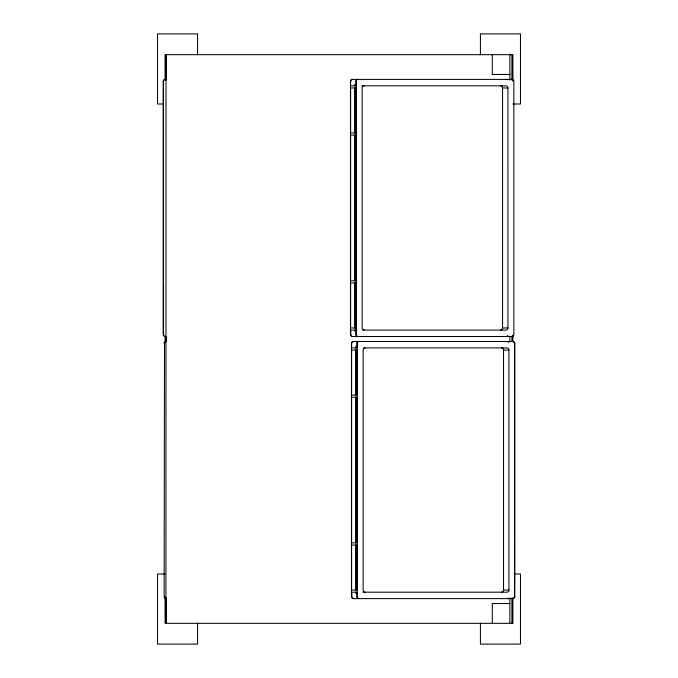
<?xml version="1.0" encoding="UTF-8"?>
<svg xmlns="http://www.w3.org/2000/svg" width="678" height="678" viewBox="0 0 678 678"><rect width="100%" height="100%" fill="white"/><g stroke="black" fill="none" stroke-linecap="round" stroke-linejoin="round"><path stroke-width="1.02" d="M163.923 80.233L164.5 79.682A1.865 1.856 -90 0 1 165.491 79.394L165.127 79.394A1.865 1.856 -90 0 0 164.144 79.682L163.567 80.233A2.263 2.254 -90 0 0 163.161 81.538L163.161 334.381A2.263 2.254 -90 0 0 163.567 335.686L164.144 336.237A1.865 1.856 -90 0 0 165.127 336.525L165.491 336.525A1.865 1.856 -90 0 1 164.5 336.237L163.923 335.686A2.263 2.254 -90 0 1 163.517 334.381L163.517 330.101M352.179 342.102L352.009 342.314A2.263 2.254 -90 0 0 351.611 343.619L351.602 347.899L356.848 347.899L357.204 343.619A2.263 2.254 -90 0 1 357.611 342.314L358.196 341.763A1.865 1.856 -90 0 1 359.179 341.475M363.527 348.738L364.103 348.187A1.865 1.856 -90 0 1 365.086 347.899M514.077 597.767L513.5 598.318A1.865 1.856 -90 0 1 512.509 598.606M351.051 80.021L351.602 79.682A1.865 1.856 -90 0 1 352.594 79.394M351.39 79.835L350.882 80.233A2.263 2.254 -90 0 0 350.475 81.538L350.475 334.381A2.263 2.254 -90 0 0 350.882 335.686L351.458 336.237A1.865 1.856 -90 0 0 352.45 336.525L511.89 336.525A1.865 1.856 -90 0 0 512.873 336.237L513.449 335.686A2.263 2.254 -90 0 0 513.856 334.381L513.856 81.538A2.263 2.254 -90 0 0 513.449 80.233L512.873 79.682A1.865 1.856 -90 0 0 511.89 79.394L352.45 79.394A1.865 1.856 -90 0 0 351.458 79.682M352.374 341.915L351.865 342.314A2.263 2.254 -90 0 0 351.467 343.619L351.458 596.462A2.263 2.254 -90 0 0 351.865 597.767L352.45 598.318A1.865 1.856 -90 0 0 353.433 598.606L512.873 598.606A1.865 1.856 -90 0 0 513.856 598.318L514.433 597.767A2.263 2.254 -90 0 0 514.839 596.462L514.839 343.619A2.263 2.254 -90 0 0 514.433 342.314L513.856 341.763A1.865 1.856 -90 0 0 512.873 341.475L353.433 341.475A1.865 1.856 -90 0 0 352.45 341.763M507.534 335.898L507.127 336.237A1.865 1.856 -90 0 1 506.144 336.525M507.89 335.898L507.483 336.237A1.865 1.856 -90 0 1 506.5 336.525M352.229 341.915L352.594 341.763A1.865 1.856 -90 0 1 353.577 341.475M509.992 74.444L492.296 74.444L492.296 54.672M163.161 81.538L163.517 81.538A2.263 2.254 -90 0 1 163.779 80.462M350.475 81.538L350.619 81.538A2.263 2.254 -90 0 1 351.026 80.233M355.865 85.818L356.221 81.538A2.263 2.254 -90 0 1 356.628 80.233L357.204 79.682A1.865 1.856 -90 0 1 358.196 79.394M356.662 85.818L350.619 85.818L350.619 81.538M361.891 85.818L505.974 85.818A1.865 1.856 -90 0 1 506.958 86.106L507.542 86.657A2.263 2.254 -90 0 1 507.941 87.962L507.949 327.957A2.263 2.254 -90 0 1 507.542 329.262L506.958 329.813A1.865 1.856 -90 0 1 505.974 330.101L362.95 330.101M356.662 87.962L350.619 87.962L350.619 132.964L356.662 132.964M500.584 85.818A1.865 1.856 -90 0 1 501.576 86.106L502.152 86.657A2.263 2.254 -90 0 1 502.559 87.962L507.949 87.962M163.847 103.997L157.525 103.997L157.525 33.9L197.578 33.9L197.578 54.825M513.102 103.997L520.475 103.997L520.475 33.9L480.422 33.9L480.422 54.825M356.662 135.108L350.619 135.108L350.619 280.819L356.662 280.819M356.662 282.955L350.619 282.955L350.619 327.957L356.662 327.957M500.584 330.101A1.865 1.856 -90 0 0 501.576 329.813L502.152 329.262A2.263 2.254 -90 0 0 502.559 327.957L507.949 327.957M356.789 330.101L350.831 330.101L350.831 334.381A2.263 2.254 -90 0 0 351.238 335.686L351.823 336.237A1.865 1.856 -90 0 0 352.806 336.525M355.865 330.101L356.221 334.381A2.263 2.254 -90 0 0 356.628 335.686L357.204 336.237A1.865 1.856 -90 0 0 358.196 336.525M164.568 597.021A2.263 2.254 -90 0 0 164.907 597.767L165.491 598.318A1.865 1.856 -90 0 0 166.474 598.606L166.11 598.606A1.865 1.856 -90 0 1 165.127 598.318L164.551 597.767A2.263 2.254 -90 0 1 164.144 596.462L164.5 343.619M512.509 341.475A1.865 1.856 -90 0 1 513.5 341.763L514.077 342.314A2.263 2.254 -90 0 1 514.483 343.619L514.839 343.619M363.933 347.899L506.958 347.899A1.865 1.856 -90 0 1 507.949 348.187L508.525 348.738A2.263 2.254 -90 0 1 508.932 350.043L508.932 590.038A2.263 2.254 -90 0 1 508.525 591.343L507.949 591.894A1.865 1.856 -90 0 1 506.958 592.182L362.874 592.182M501.576 347.899A1.865 1.856 -90 0 1 502.559 348.187L503.135 348.738A2.263 2.254 -90 0 1 503.542 350.043L508.932 350.043M164.898 574.003L157.525 574.003L157.525 644.1L197.578 644.1L197.578 623.175M514.153 574.003L520.475 574.003L520.475 644.1L480.422 644.1L480.422 623.175M501.576 592.182A1.865 1.856 -90 0 0 502.559 591.894L503.135 591.343A2.263 2.254 -90 0 0 503.542 590.038L508.932 590.038M351.458 596.462L351.823 596.462A2.263 2.254 -90 0 0 352.229 597.767L352.806 598.318A1.865 1.856 -90 0 0 353.789 598.606M359.179 598.606A1.865 1.856 -90 0 1 358.196 598.318L357.611 597.767A2.263 2.254 -90 0 1 357.213 596.462L356.848 592.182L351.823 592.182L351.823 596.462M514.221 597.538A2.263 2.254 -90 0 0 514.483 596.462L514.839 596.462M509.992 603.556L492.296 603.556L492.296 623.328M508.881 342.102L508.466 341.763A1.865 1.856 -90 0 0 507.483 341.475M508.517 342.102L508.11 341.763A1.865 1.856 -90 0 0 507.127 341.475M363.527 591.343L364.103 591.894A1.865 1.856 -90 0 0 365.086 592.182M514.483 343.619L514.483 347.899M514.483 350.043L514.483 395.045M514.483 397.181L514.483 542.892M514.483 545.036L514.483 590.038M514.483 592.182L514.483 596.462M512.907 81.14L512.907 54.672L165.093 54.672L165.093 80.08M512.907 335.296L512.907 341.644M512.907 597.92L512.907 623.328L165.093 623.328L165.093 596.86M511.924 54.672L511.924 80.08M511.924 336.356L511.924 341.644M511.924 597.92L511.924 623.328M509.856 54.672L509.856 80.08M509.856 336.356L509.856 341.644M509.856 597.92L509.856 623.328M503.542 350.043L503.542 590.038M502.559 87.962L502.559 327.957M357.518 341.475L357.518 343.187M357.204 343.619L357.204 596.462M356.221 81.538L356.221 334.381M355.865 87.962L355.865 132.964M355.865 135.108L355.865 280.819M355.865 282.955L355.865 327.957M355.543 350.043L355.543 395.045M355.543 397.181L355.543 542.892M355.543 545.036L355.543 590.038M354.56 87.962L354.56 132.964M354.56 135.108L354.56 280.819M354.56 282.955L354.56 327.957M166.076 54.672L166.076 80.08M166.076 336.356L166.076 341.644M166.076 597.92L166.076 623.328M166.017 54.672L165.932 623.328M165.093 336.356L165.093 342.704M163.517 81.538L163.517 85.818M163.517 87.962L163.517 132.964M163.517 135.108L163.517 280.819M163.517 282.955L163.517 327.957M356.848 343.619A2.263 2.254 -90 0 1 357.255 342.314L357.831 341.763A1.865 1.856 -90 0 1 358.815 341.475M355.543 347.899A2.034 2.026 -90 0 1 355.721 346.763L356.475 345.95A1.636 1.627 -90 0 1 356.984 345.763M363.527 591.343A2.263 2.254 -90 0 1 363.12 590.038L363.12 350.043A2.263 2.254 -90 0 1 363.527 348.738M356.848 596.462A2.263 2.254 -90 0 0 357.255 597.767L357.831 598.318A1.865 1.856 -90 0 0 358.815 598.606M356.933 594.242A1.636 1.627 -90 0 1 356.687 594.131L355.942 593.318A2.034 2.026 -90 0 1 355.764 592.182M508.466 598.318A1.865 1.856 -90 0 1 507.483 598.606M508.11 598.318A1.865 1.856 -90 0 1 507.127 598.606M355.865 81.538A2.263 2.254 -90 0 1 356.272 80.233L356.848 79.682A1.865 1.856 -90 0 1 357.831 79.394M354.56 85.818A2.034 2.026 -90 0 1 354.738 84.682L355.484 83.869A1.636 1.627 -90 0 1 356.264 83.657M506.5 79.394A1.865 1.856 -90 0 1 507.483 79.682M364.103 330.101A1.865 1.856 -90 0 1 363.12 329.813L362.544 329.262A2.263 2.254 -90 0 1 362.137 327.957L362.137 87.962A2.263 2.254 -90 0 1 362.535 86.657L363.12 86.106A1.865 1.856 -90 0 1 364.103 85.818M513.432 80.979A2.263 2.254 -90 0 0 513.093 80.233L512.509 79.682A1.865 1.856 -90 0 0 511.526 79.394M355.865 334.381A2.263 2.254 -90 0 0 356.272 335.686L356.848 336.237A1.865 1.856 -90 0 0 357.831 336.525M511.526 336.525A1.865 1.856 -90 0 0 512.509 336.237L513.093 335.686A2.263 2.254 -90 0 0 513.348 335.203M356.213 332.237A1.636 1.627 -90 0 1 355.704 332.05L354.95 331.237A2.034 2.026 -90 0 1 354.78 330.101M506.144 79.394A1.865 1.856 -90 0 1 507.127 79.682M164.144 343.619A2.263 2.254 -90 0 1 164.551 342.314L165.127 341.763A1.865 1.856 -90 0 1 166.11 341.475L166.474 341.475A1.865 1.856 -90 0 0 165.491 341.763L164.907 342.314A2.263 2.254 -90 0 0 164.652 342.797M356.848 350.043L351.602 350.043L351.602 395.045L356.848 395.045L356.848 350.043M356.848 397.181L351.602 397.181L351.602 542.892L356.848 542.892L356.848 397.181M356.848 545.036L351.602 545.036L351.602 590.038L356.848 590.038L356.848 545.036"/></g></svg>
